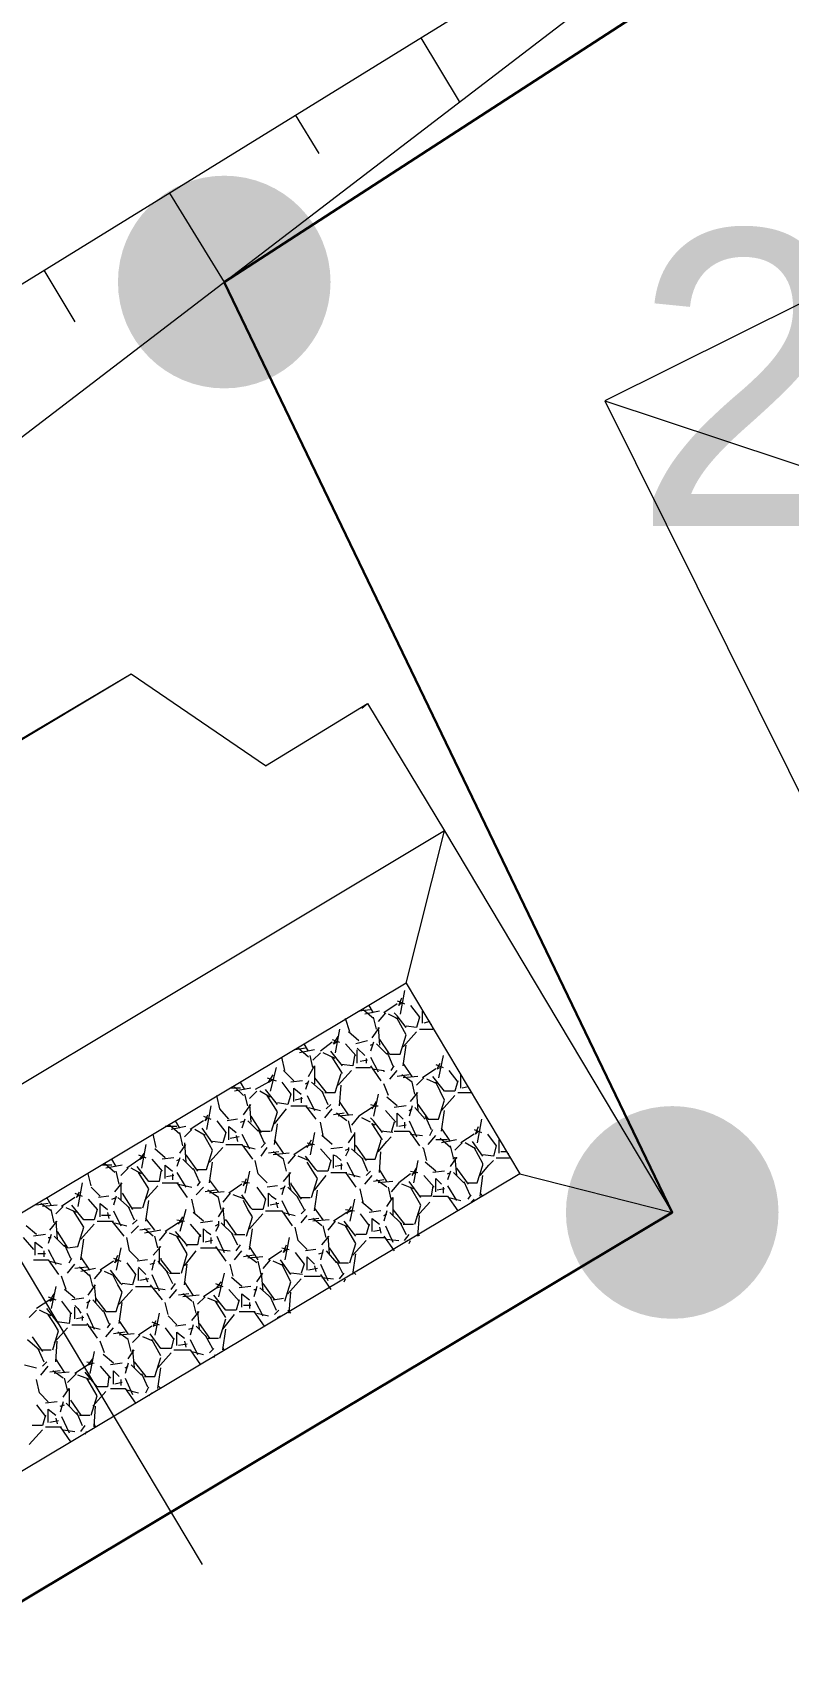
# Model space of a CAD drawing. Header units: metres. Extents: x 536111 to 536507, y 1836388 to 1836665.
# Drawn here: x 536439.04 to 536444.14, y 1836579.59 to 1836590.69 of the extents above; entities that cross this region are included whole.
import ezdxf
from ezdxf.enums import TextEntityAlignment as Align

# ---------------------------------------------------------------- set-up
doc = ezdxf.new("R2010")
doc.units = ezdxf.units.M
doc.header["$MEASUREMENT"] = 0
for name, color, linetype, lineweight in [('Level 2', 1, 'Continuous', 0), ('Level 38', 1, 'Continuous', 0), ('Level 4', 1, 'Continuous', 0), ('Level 42', 1, 'Continuous', 0), ('Level 44', 1, 'Continuous', 0), ('Level 5', 1, 'Continuous', 0), ('Level 9', 1, 'Continuous', 0)]:
    doc.layers.add(name, color=color, linetype=linetype, lineweight=lineweight)
doc.styles.add('Style-CHAR_FAST_FONT', font='CHAR_FAST_FONT.shx')

# ---------------------------------------------------------------- blocks, each defined once
blk = doc.blocks.new('*U44')
at = {"layer": 'Level 44', "color": 7, "linetype": 'Continuous', "lineweight": 0, "flags": 128}
blk.add_lwpolyline([(-6.23, 8.57), (-2.08, 6.36), (0.48, 10.59)], dxfattribs=at)
blk.add_lwpolyline([(-6.23, 8.57), (-0.47, -10.58), (6.24, -8.56), (0.48, 10.59)], close=True, dxfattribs=at)

msp = doc.modelspace()

# ---------------------------------------------------------------- hatches: boundary and pattern name
at = {"layer": 'Level 4', "linetype": 'Continuous', "lineweight": 0}
h = msp.add_hatch(color=7, dxfattribs=at)
edge = h.paths.add_edge_path()
edge.add_arc((536440.33, 1836589), 0.719, 270, 630)
h = msp.add_hatch(color=7, dxfattribs=at)
edge = h.paths.add_edge_path()
edge.add_arc((536443.36, 1836582.71), 0.719, 270, 630)

# ---------------------------------------------------------------- linework, layer by layer
at = {"layer": 'Level 2', "color": 7, "linetype": 'Continuous', "lineweight": 0}
for p, q in [((536441.66, 1836590.65), (536441.92, 1836590.22)), ((536440.81, 1836590.13), (536440.97, 1836589.87)), ((536439.96, 1836589.6), (536440.33, 1836589)), ((536439.11, 1836589.08), (536439.32, 1836588.73))]:
    msp.add_line(p, q, dxfattribs=at)
at = {"layer": 'Level 2', "color": 7, "linetype": 'Continuous', "lineweight": 0, "flags": 128}
for points in [[(536432.16, 1836584.94), (536436.03, 1836587.18), (536445.45, 1836592.99), (536456.47, 1836600.36), (536470.46, 1836610.34), (536477.93, 1836615.8), (536489.04, 1836623.95), (536497.49, 1836630.15)], [(536432.77, 1836583.86), (536436.63, 1836586.17), (536445.48, 1836592.94), (536456.75, 1836599.96), (536471.36, 1836609.11), (536478.9, 1836614.49), (536489.45, 1836623.38), (536497.49, 1836629.38)]]:
    msp.add_lwpolyline(points, dxfattribs=at)
at = {"layer": 'Level 38', "color": 7, "linetype": 'Continuous', "lineweight": 0}
msp.add_line((536428.71, 1836599.51), (536440.18, 1836580.33), dxfattribs=at)
at = {"layer": 'Level 42', "color": 7, "linetype": 'Continuous', "lineweight": 0}
for p, q in [((536439.7, 1836586.35), (536438.8, 1836585.81)), ((536439.7, 1836586.35), (536438.84, 1836585.84)), ((536440.61, 1836585.73), (536439.7, 1836586.35)), ((536440.61, 1836585.73), (536441.3, 1836586.15)), ((536441.26, 1836586.12), (536441.3, 1836586.15)), ((536441.3, 1836586.15), (536441.82, 1836585.29)), ((536441.82, 1836585.29), (536435.04, 1836581.23)), ((536441.56, 1836584.26), (536441.82, 1836585.29)), ((536441.82, 1836585.29), (536443.36, 1836582.71)), ((536441.56, 1836584.26), (536436.07, 1836580.98)), ((536441.55, 1836584.21), (536441.52, 1836584.05)), ((536441.56, 1836584.26), (536442.33, 1836582.97)), ((536441.32, 1836584.08), (536441.24, 1836584.07)), ((536441.34, 1836584.02), (536441.27, 1836584.08)), ((536441.38, 1836584.07), (536441.28, 1836584.05)), ((536441.34, 1836584.06), (536441.31, 1836584.11)), ((536441.5, 1836584.12), (536441.41, 1836584.06)), ((536441.5, 1836584.14), (536441.53, 1836584.13)), ((536441.51, 1836584.11), (536441.53, 1836584.16)), ((536441.51, 1836584.11), (536441.52, 1836584.12)), ((536441.52, 1836584.12), (536441.53, 1836584.13)), ((536441.53, 1836584.13), (536441.55, 1836584.12)), ((536441.59, 1836584.11), (536441.65, 1836584.03)), ((536441.67, 1836583.99), (536441.67, 1836584.07)), ((536441.18, 1836583.93), (536441.15, 1836584.02)), ((536441.33, 1836583.89), (536441.38, 1836583.96)), ((536441.36, 1836583.95), (536441.34, 1836584.03)), ((536441.42, 1836584.06), (536441.37, 1836584)), ((536441.37, 1836583.96), (536441.38, 1836583.84)), ((536441.5, 1836584.02), (536441.44, 1836584.05)), ((536441.5, 1836584.04), (536441.48, 1836584.06)), ((536441.5, 1836584.02), (536441.49, 1836584.02)), ((536441.56, 1836583.96), (536441.5, 1836584.04)), ((536441.56, 1836583.91), (536441.5, 1836584.02)), ((536441.51, 1836584.02), (536441.5, 1836584.02)), ((536441.63, 1836583.96), (536441.56, 1836583.97)), ((536441.65, 1836584.03), (536441.63, 1836583.96)), ((536441.72, 1836584), (536441.68, 1836583.99)), ((536440.9, 1836583.8), (536440.87, 1836583.85)), ((536441.06, 1836583.86), (536440.98, 1836583.8)), ((536441.06, 1836583.88), (536441.11, 1836583.86)), ((536441.07, 1836583.85), (536441.1, 1836583.9)), ((536441.07, 1836583.85), (536441.1, 1836583.87)), ((536441.11, 1836583.95), (536441.08, 1836583.79)), ((536441.15, 1836583.85), (536441.22, 1836583.77)), ((536441.24, 1836583.87), (536441.17, 1836583.93)), ((536441.3, 1836583.87), (536441.22, 1836583.85)), ((536441.34, 1836583.86), (536441.32, 1836583.8)), ((536441.32, 1836583.84), (536441.34, 1836583.85)), ((536441.36, 1836583.85), (536441.43, 1836583.78)), ((536441.38, 1836583.88), (536441.44, 1836583.79)), ((536441.38, 1836583.88), (536441.44, 1836583.79)), ((536441.52, 1836583.78), (536441.56, 1836583.91)), ((536441.54, 1836583.83), (536441.63, 1836583.93)), ((536441.65, 1836583.95), (536441.74, 1836583.95)), ((536440.74, 1836583.67), (536440.72, 1836583.76)), ((536440.88, 1836583.82), (536440.81, 1836583.81)), ((536440.9, 1836583.76), (536440.83, 1836583.82)), ((536440.94, 1836583.81), (536440.84, 1836583.79)), ((536440.93, 1836583.69), (536440.91, 1836583.77)), ((536440.98, 1836583.79), (536440.93, 1836583.74)), ((536441.08, 1836583.75), (536441, 1836583.79)), ((536441.13, 1836583.7), (536441.05, 1836583.8)), ((536441.13, 1836583.65), (536441.06, 1836583.76)), ((536441.21, 1836583.77), (536441.2, 1836583.7)), ((536441.23, 1836583.82), (536441.28, 1836583.77)), ((536441.23, 1836583.72), (536441.23, 1836583.81)), ((536441.3, 1836583.74), (536441.25, 1836583.73)), ((536441.29, 1836583.75), (536441.29, 1836583.72)), ((536441.32, 1836583.76), (536441.37, 1836583.66)), ((536441.43, 1836583.79), (536441.44, 1836583.77)), ((536441.44, 1836583.79), (536441.45, 1836583.78)), ((536441.44, 1836583.79), (536441.45, 1836583.78)), ((536441.44, 1836583.77), (536441.47, 1836583.7)), ((536441.45, 1836583.78), (536441.52, 1836583.78)), ((536441.54, 1836583.7), (536441.56, 1836583.84)), ((536441.81, 1836583.77), (536441.78, 1836583.62)), ((536440.63, 1836583.59), (536440.66, 1836583.64)), ((536440.68, 1836583.69), (536440.64, 1836583.53)), ((536440.8, 1836583.6), (536440.73, 1836583.67)), ((536440.9, 1836583.63), (536440.94, 1836583.7)), ((536440.94, 1836583.7), (536440.94, 1836583.58)), ((536441.08, 1836583.52), (536441.12, 1836583.65)), ((536441.1, 1836583.57), (536441.19, 1836583.67)), ((536441.2, 1836583.7), (536441.12, 1836583.71)), ((536441.22, 1836583.69), (536441.32, 1836583.69)), ((536441.32, 1836583.7), (536441.39, 1836583.6)), ((536441.33, 1836583.68), (536441.41, 1836583.67)), ((536441.41, 1836583.67), (536441.41, 1836583.66)), ((536441.45, 1836583.61), (536441.5, 1836583.67)), ((536441.46, 1836583.67), (536441.48, 1836583.7)), ((536441.58, 1836583.64), (536441.5, 1836583.63)), ((536441.6, 1836583.59), (536441.53, 1836583.64)), ((536441.6, 1836583.63), (536441.54, 1836583.72)), ((536441.64, 1836583.63), (536441.54, 1836583.62)), ((536441.76, 1836583.68), (536441.67, 1836583.62)), ((536441.82, 1836583.53), (536441.74, 1836583.63)), ((536441.76, 1836583.71), (536441.81, 1836583.69)), ((536441.77, 1836583.68), (536441.79, 1836583.72)), ((536441.77, 1836583.68), (536441.79, 1836583.69)), ((536441.85, 1836583.67), (536441.91, 1836583.59)), ((536441.93, 1836583.55), (536441.93, 1836583.64)), ((536440.44, 1836583.55), (536440.37, 1836583.55)), ((536440.46, 1836583.5), (536440.4, 1836583.56)), ((536440.51, 1836583.55), (536440.4, 1836583.53)), ((536440.47, 1836583.54), (536440.44, 1836583.59)), ((536440.55, 1836583.53), (536440.5, 1836583.48)), ((536440.63, 1836583.59), (536440.54, 1836583.54)), ((536440.64, 1836583.49), (536440.57, 1836583.53)), ((536440.69, 1836583.44), (536440.61, 1836583.54)), ((536440.62, 1836583.62), (536440.68, 1836583.6)), ((536440.63, 1836583.59), (536440.66, 1836583.61)), ((536440.72, 1836583.59), (536440.78, 1836583.51)), ((536440.86, 1836583.6), (536440.78, 1836583.59)), ((536440.8, 1836583.46), (536440.8, 1836583.55)), ((536440.8, 1836583.55), (536440.85, 1836583.51)), ((536440.9, 1836583.6), (536440.88, 1836583.54)), ((536440.88, 1836583.58), (536440.9, 1836583.59)), ((536440.92, 1836583.59), (536441, 1836583.52)), ((536440.94, 1836583.62), (536441.02, 1836583.52)), ((536440.94, 1836583.62), (536441.02, 1836583.52)), ((536440.99, 1836583.53), (536441.03, 1836583.44)), ((536441.01, 1836583.52), (536441.08, 1836583.52)), ((536441.11, 1836583.43), (536441.12, 1836583.57)), ((536441.44, 1836583.5), (536441.41, 1836583.58)), ((536441.59, 1836583.46), (536441.64, 1836583.52)), ((536441.62, 1836583.51), (536441.6, 1836583.59)), ((536441.68, 1836583.62), (536441.63, 1836583.57)), ((536441.63, 1836583.52), (536441.64, 1836583.4)), ((536441.77, 1836583.58), (536441.7, 1836583.61)), ((536441.82, 1836583.47), (536441.76, 1836583.59)), ((536441.89, 1836583.53), (536441.82, 1836583.53)), ((536441.91, 1836583.6), (536441.89, 1836583.53)), ((536441.91, 1836583.52), (536442, 1836583.52)), ((536441.98, 1836583.56), (536441.94, 1836583.55)), ((536440.24, 1836583.43), (536440.21, 1836583.27)), ((536440.3, 1836583.41), (536440.28, 1836583.5)), ((536440.36, 1836583.34), (536440.3, 1836583.41)), ((536440.46, 1836583.37), (536440.51, 1836583.44)), ((536440.49, 1836583.43), (536440.47, 1836583.51)), ((536440.5, 1836583.44), (536440.51, 1836583.32)), ((536440.69, 1836583.39), (536440.62, 1836583.5)), ((536440.67, 1836583.31), (536440.75, 1836583.41)), ((536440.76, 1836583.44), (536440.69, 1836583.45)), ((536440.78, 1836583.51), (536440.76, 1836583.44)), ((536440.78, 1836583.43), (536440.89, 1836583.43)), ((536440.86, 1836583.48), (536440.81, 1836583.47)), ((536440.85, 1836583.49), (536440.85, 1836583.45)), ((536440.88, 1836583.43), (536440.95, 1836583.34)), ((536440.89, 1836583.5), (536440.94, 1836583.4)), ((536440.9, 1836583.42), (536440.98, 1836583.4)), ((536441.01, 1836583.35), (536441.06, 1836583.41)), ((536441.02, 1836583.41), (536441.05, 1836583.44)), ((536441.17, 1836583.37), (536441.11, 1836583.46)), ((536441.33, 1836583.42), (536441.24, 1836583.36)), ((536441.32, 1836583.44), (536441.35, 1836583.43)), ((536441.33, 1836583.41), (536441.36, 1836583.46)), ((536441.33, 1836583.42), (536441.35, 1836583.43)), ((536441.37, 1836583.51), (536441.34, 1836583.36)), ((536441.35, 1836583.43), (536441.37, 1836583.43)), ((536441.35, 1836583.43), (536441.36, 1836583.43)), ((536441.5, 1836583.43), (536441.43, 1836583.49)), ((536441.56, 1836583.43), (536441.48, 1836583.42)), ((536441.6, 1836583.43), (536441.58, 1836583.36)), ((536441.58, 1836583.4), (536441.6, 1836583.41)), ((536441.62, 1836583.42), (536441.69, 1836583.34)), ((536441.64, 1836583.44), (536441.71, 1836583.34)), ((536441.64, 1836583.44), (536441.71, 1836583.34)), ((536441.78, 1836583.34), (536441.82, 1836583.47)), ((536441.8, 1836583.4), (536441.89, 1836583.5)), ((536440.03, 1836583.24), (536439.96, 1836583.3)), ((536440.03, 1836583.28), (536440, 1836583.33)), ((536440.19, 1836583.33), (536440.1, 1836583.27)), ((536440.19, 1836583.36), (536440.24, 1836583.34)), ((536440.2, 1836583.33), (536440.22, 1836583.37)), ((536440.2, 1836583.33), (536440.22, 1836583.35)), ((536440.28, 1836583.33), (536440.34, 1836583.25)), ((536440.42, 1836583.34), (536440.35, 1836583.33)), ((536440.44, 1836583.32), (536440.47, 1836583.33)), ((536440.47, 1836583.34), (536440.45, 1836583.28)), ((536440.49, 1836583.33), (536440.56, 1836583.26)), ((536440.51, 1836583.36), (536440.58, 1836583.25)), ((536440.51, 1836583.36), (536440.58, 1836583.25)), ((536440.65, 1836583.26), (536440.69, 1836583.39)), ((536440.67, 1836583.17), (536440.69, 1836583.31)), ((536441, 1836583.23), (536440.98, 1836583.32)), ((536441.14, 1836583.38), (536441.07, 1836583.37)), ((536441.16, 1836583.33), (536441.09, 1836583.38)), ((536441.2, 1836583.37), (536441.1, 1836583.36)), ((536441.19, 1836583.25), (536441.17, 1836583.33)), ((536441.24, 1836583.36), (536441.19, 1836583.3)), ((536441.32, 1836583.32), (536441.26, 1836583.35)), ((536441.34, 1836583.33), (536441.32, 1836583.35)), ((536441.4, 1836583.2), (536441.33, 1836583.31)), ((536441.35, 1836583.3), (536441.33, 1836583.31)), ((536441.4, 1836583.25), (536441.34, 1836583.33)), ((536441.42, 1836583.4), (536441.49, 1836583.32)), ((536441.48, 1836583.32), (536441.46, 1836583.25)), ((536441.5, 1836583.29), (536441.5, 1836583.38)), ((536441.5, 1836583.38), (536441.54, 1836583.34)), ((536441.56, 1836583.3), (536441.51, 1836583.29)), ((536441.55, 1836583.32), (536441.55, 1836583.28)), ((536441.58, 1836583.33), (536441.63, 1836583.22)), ((536441.69, 1836583.36), (536441.73, 1836583.27)), ((536441.71, 1836583.34), (536441.78, 1836583.34)), ((536441.8, 1836583.26), (536441.82, 1836583.4)), ((536442.07, 1836583.34), (536442.04, 1836583.18)), ((536439.87, 1836583.15), (536439.85, 1836583.24)), ((536440.01, 1836583.29), (536439.93, 1836583.29)), ((536440.07, 1836583.29), (536439.97, 1836583.27)), ((536440.05, 1836583.16), (536440.03, 1836583.25)), ((536440.11, 1836583.27), (536440.06, 1836583.22)), ((536440.2, 1836583.23), (536440.13, 1836583.27)), ((536440.25, 1836583.18), (536440.18, 1836583.28)), ((536440.25, 1836583.13), (536440.19, 1836583.24)), ((536440.32, 1836583.18), (536440.25, 1836583.19)), ((536440.34, 1836583.25), (536440.32, 1836583.18)), ((536440.36, 1836583.2), (536440.36, 1836583.29)), ((536440.36, 1836583.29), (536440.41, 1836583.25)), ((536440.43, 1836583.22), (536440.37, 1836583.21)), ((536440.41, 1836583.23), (536440.42, 1836583.19)), ((536440.45, 1836583.24), (536440.5, 1836583.14)), ((536440.56, 1836583.27), (536440.6, 1836583.18)), ((536440.57, 1836583.26), (536440.64, 1836583.26)), ((536440.73, 1836583.11), (536440.67, 1836583.2)), ((536440.89, 1836583.15), (536440.92, 1836583.2)), ((536440.94, 1836583.25), (536440.91, 1836583.1)), ((536441.06, 1836583.17), (536440.99, 1836583.23)), ((536441.17, 1836583.18), (536441.21, 1836583.24)), ((536441.21, 1836583.25), (536441.21, 1836583.16)), ((536441.35, 1836583.07), (536441.39, 1836583.19)), ((536441.37, 1836583.12), (536441.43, 1836583.19)), ((536441.47, 1836583.25), (536441.39, 1836583.26)), ((536441.39, 1836583.19), (536441.39, 1836583.2)), ((536441.43, 1836583.19), (536441.46, 1836583.22)), ((536441.48, 1836583.26), (536441.58, 1836583.26)), ((536441.58, 1836583.26), (536441.65, 1836583.16)), ((536441.59, 1836583.24), (536441.67, 1836583.23)), ((536441.71, 1836583.17), (536441.76, 1836583.23)), ((536441.72, 1836583.23), (536441.74, 1836583.27)), ((536441.84, 1836583.2), (536441.76, 1836583.2)), ((536441.86, 1836583.15), (536441.79, 1836583.21)), ((536441.86, 1836583.19), (536441.8, 1836583.28)), ((536441.9, 1836583.2), (536441.8, 1836583.18)), ((536442.02, 1836583.24), (536441.93, 1836583.18)), ((536442.08, 1836583.09), (536442.01, 1836583.19)), ((536442.02, 1836583.27), (536442.07, 1836583.25)), ((536442.03, 1836583.24), (536442.05, 1836583.29)), ((536442.03, 1836583.24), (536442.05, 1836583.26)), ((536442.11, 1836583.24), (536442.17, 1836583.16)), ((536442.19, 1836583.11), (536442.19, 1836583.2)), ((536439.75, 1836583.1), (536439.8, 1836583.08)), ((536439.76, 1836583.07), (536439.79, 1836583.11)), ((536439.76, 1836583.07), (536439.79, 1836583.09)), ((536439.8, 1836583.17), (536439.77, 1836583.01)), ((536439.93, 1836583.08), (536439.86, 1836583.14)), ((536439.99, 1836583.08), (536439.91, 1836583.07)), ((536440.03, 1836583.08), (536440.01, 1836583.02)), ((536440.03, 1836583.11), (536440.07, 1836583.17)), ((536440.06, 1836583.18), (536440.07, 1836583.05)), ((536440.07, 1836583.1), (536440.15, 1836582.99)), ((536440.07, 1836583.1), (536440.15, 1836582.99)), ((536440.21, 1836583), (536440.25, 1836583.13)), ((536440.23, 1836583.05), (536440.32, 1836583.15)), ((536440.34, 1836583.17), (536440.45, 1836583.17)), ((536440.45, 1836583.17), (536440.52, 1836583.07)), ((536440.46, 1836583.16), (536440.54, 1836583.14)), ((536440.58, 1836583.15), (536440.61, 1836583.18)), ((536440.58, 1836583.09), (536440.62, 1836583.15)), ((536440.7, 1836583.12), (536440.63, 1836583.11)), ((536440.73, 1836583.07), (536440.66, 1836583.12)), ((536440.77, 1836583.11), (536440.66, 1836583.1)), ((536440.81, 1836583.1), (536440.76, 1836583.04)), ((536440.89, 1836583.16), (536440.8, 1836583.1)), ((536440.9, 1836583.06), (536440.83, 1836583.09)), ((536440.95, 1836583), (536440.88, 1836583.09)), ((536440.89, 1836583.18), (536440.94, 1836583.17)), ((536440.89, 1836583.16), (536440.92, 1836583.17)), ((536440.98, 1836583.14), (536441.05, 1836583.06)), ((536441.13, 1836583.15), (536441.05, 1836583.14)), ((536441.07, 1836583.07), (536441.07, 1836583.1)), ((536441.07, 1836583.1), (536441.09, 1836583.09)), ((536441.09, 1836583.09), (536441.12, 1836583.06)), ((536441.15, 1836583.13), (536441.17, 1836583.14)), ((536441.17, 1836583.13), (536441.15, 1836583.09)), ((536441.17, 1836583.15), (536441.17, 1836583.13)), ((536441.19, 1836583.14), (536441.27, 1836583.07)), ((536441.21, 1836583.17), (536441.22, 1836583.16)), ((536441.21, 1836583.17), (536441.22, 1836583.16)), ((536441.21, 1836583.16), (536441.21, 1836583.12)), ((536441.22, 1836583.16), (536441.29, 1836583.06)), ((536441.22, 1836583.16), (536441.29, 1836583.06)), ((536441.26, 1836583.08), (536441.3, 1836582.99)), ((536441.38, 1836582.98), (536441.39, 1836583.12)), ((536441.68, 1836583.14), (536441.67, 1836583.15)), ((536441.7, 1836583.06), (536441.68, 1836583.14)), ((536441.88, 1836583.08), (536441.86, 1836583.16)), ((536441.86, 1836583.02), (536441.9, 1836583.08)), ((536441.88, 1836583.07), (536441.88, 1836583.08)), ((536441.94, 1836583.18), (536441.89, 1836583.13)), ((536441.89, 1836583.08), (536441.9, 1836582.96)), ((536442.03, 1836583.14), (536441.96, 1836583.18)), ((536442.08, 1836583.04), (536442.02, 1836583.15)), ((536442.15, 1836583.09), (536442.08, 1836583.1)), ((536442.17, 1836583.16), (536442.15, 1836583.09)), ((536442.17, 1836583.08), (536442.26, 1836583.08)), ((536442.24, 1836583.12), (536442.2, 1836583.12)), ((536442.25, 1836583.11), (536442.25, 1836583.1)), ((536442.33, 1836582.97), (536436.83, 1836579.69)), ((536439.43, 1836582.89), (536439.41, 1836582.97)), ((536439.57, 1836583.03), (536439.5, 1836583.03)), ((536439.59, 1836582.98), (536439.52, 1836583.04)), ((536439.64, 1836583.03), (536439.53, 1836583.01)), ((536439.6, 1836583.02), (536439.57, 1836583.07)), ((536439.62, 1836582.9), (536439.6, 1836582.99)), ((536439.68, 1836583.01), (536439.63, 1836582.96)), ((536439.76, 1836583.07), (536439.67, 1836583.01)), ((536439.77, 1836582.97), (536439.7, 1836583.01)), ((536439.82, 1836582.92), (536439.74, 1836583.02)), ((536439.82, 1836582.87), (536439.75, 1836582.98)), ((536439.84, 1836583.07), (536439.91, 1836582.99)), ((536439.9, 1836582.99), (536439.89, 1836582.92)), ((536439.93, 1836582.94), (536439.93, 1836583.03)), ((536439.93, 1836583.03), (536439.98, 1836582.99)), ((536439.98, 1836582.97), (536439.98, 1836582.93)), ((536440.01, 1836583.06), (536440.03, 1836583.07)), ((536440.01, 1836582.98), (536440.07, 1836582.88)), ((536440.05, 1836583.07), (536440.12, 1836583)), ((536440.12, 1836583.01), (536440.16, 1836582.92)), ((536440.14, 1836583), (536440.21, 1836583)), ((536440.23, 1836582.91), (536440.25, 1836583.05)), ((536440.5, 1836582.99), (536440.47, 1836582.84)), ((536440.56, 1836582.97), (536440.54, 1836583.06)), ((536440.62, 1836582.91), (536440.56, 1836582.97)), ((536440.75, 1836582.99), (536440.73, 1836583.07)), ((536440.73, 1836582.92), (536440.78, 1836582.98)), ((536440.77, 1836582.98), (536440.77, 1836582.9)), ((536440.93, 1836582.99), (536440.89, 1836583.05)), ((536440.96, 1836582.94), (536440.93, 1836582.99)), ((536440.96, 1836582.99), (536440.95, 1836583)), ((536441.03, 1836582.99), (536440.96, 1836582.99)), ((536441.05, 1836583.06), (536441.03, 1836582.99)), ((536441.05, 1836582.98), (536441.16, 1836582.98)), ((536441.07, 1836583.01), (536441.07, 1836583.07)), ((536441.13, 1836583.03), (536441.08, 1836583.02)), ((536441.12, 1836583.04), (536441.12, 1836583)), ((536441.15, 1836582.98), (536441.22, 1836582.88)), ((536441.16, 1836583.05), (536441.21, 1836582.95)), ((536441.17, 1836582.97), (536441.25, 1836582.95)), ((536441.28, 1836583.07), (536441.35, 1836583.07)), ((536441.29, 1836582.96), (536441.32, 1836582.99)), ((536441.43, 1836582.92), (536441.38, 1836583)), ((536441.59, 1836582.97), (536441.51, 1836582.91)), ((536441.59, 1836582.99), (536441.64, 1836582.98)), ((536441.6, 1836582.96), (536441.63, 1836583.01)), ((536441.6, 1836582.97), (536441.63, 1836582.98)), ((536441.64, 1836583.06), (536441.61, 1836582.91)), ((536441.76, 1836582.99), (536441.69, 1836583.05)), ((536441.82, 1836582.99), (536441.74, 1836582.98)), ((536441.86, 1836582.99), (536441.84, 1836582.93)), ((536441.84, 1836582.97), (536441.86, 1836582.98)), ((536441.88, 1836582.98), (536441.95, 1836582.91)), ((536441.9, 1836583.01), (536441.98, 1836582.9)), ((536441.9, 1836583.01), (536441.98, 1836582.9)), ((536442.04, 1836582.91), (536442.08, 1836583.03)), ((536442.06, 1836582.96), (536442.12, 1836583.03)), ((536442.08, 1836583.03), (536442.08, 1836583.04)), ((536442.12, 1836583.03), (536442.15, 1836583.06)), ((536442.33, 1836582.97), (536443.36, 1836582.71)), ((536439.33, 1836582.81), (536439.35, 1836582.85)), ((536439.37, 1836582.91), (536439.34, 1836582.75)), ((536439.49, 1836582.82), (536439.43, 1836582.88)), ((536439.59, 1836582.85), (536439.64, 1836582.91)), ((536439.63, 1836582.91), (536439.63, 1836582.79)), ((536439.78, 1836582.74), (536439.82, 1836582.87)), ((536439.79, 1836582.79), (536439.88, 1836582.89)), ((536439.89, 1836582.92), (536439.82, 1836582.92)), ((536439.91, 1836582.91), (536440.02, 1836582.91)), ((536439.99, 1836582.96), (536439.94, 1836582.95)), ((536440.01, 1836582.91), (536440.08, 1836582.81)), ((536440.02, 1836582.9), (536440.11, 1836582.88)), ((536440.14, 1836582.83), (536440.19, 1836582.88)), ((536440.15, 1836582.89), (536440.17, 1836582.92)), ((536440.27, 1836582.86), (536440.2, 1836582.85)), ((536440.29, 1836582.81), (536440.22, 1836582.86)), ((536440.29, 1836582.85), (536440.23, 1836582.93)), ((536440.33, 1836582.85), (536440.23, 1836582.84)), ((536440.45, 1836582.9), (536440.36, 1836582.84)), ((536440.45, 1836582.92), (536440.5, 1836582.91)), ((536440.46, 1836582.89), (536440.48, 1836582.94)), ((536440.46, 1836582.9), (536440.48, 1836582.91)), ((536440.55, 1836582.88), (536440.61, 1836582.8)), ((536440.69, 1836582.89), (536440.62, 1836582.88)), ((536440.71, 1836582.87), (536440.74, 1836582.88)), ((536440.73, 1836582.87), (536440.72, 1836582.83)), ((536440.74, 1836582.89), (536440.73, 1836582.87)), ((536440.76, 1836582.88), (536440.83, 1836582.81)), ((536440.77, 1836582.9), (536440.78, 1836582.86)), ((536440.78, 1836582.91), (536440.78, 1836582.9)), ((536440.78, 1836582.91), (536440.78, 1836582.9)), ((536440.78, 1836582.9), (536440.85, 1836582.8)), ((536440.78, 1836582.9), (536440.85, 1836582.8)), ((536440.92, 1836582.81), (536440.96, 1836582.94)), ((536440.94, 1836582.86), (536441.02, 1836582.96)), ((536440.94, 1836582.72), (536440.96, 1836582.86)), ((536441.27, 1836582.78), (536441.25, 1836582.87)), ((536441.28, 1836582.9), (536441.33, 1836582.96)), ((536441.41, 1836582.93), (536441.34, 1836582.92)), ((536441.43, 1836582.88), (536441.36, 1836582.93)), ((536441.47, 1836582.92), (536441.37, 1836582.91)), ((536441.46, 1836582.8), (536441.44, 1836582.88)), ((536441.51, 1836582.91), (536441.46, 1836582.85)), ((536441.61, 1836582.87), (536441.53, 1836582.9)), ((536441.66, 1836582.81), (536441.58, 1836582.92)), ((536441.66, 1836582.76), (536441.59, 1836582.88)), ((536441.68, 1836582.96), (536441.75, 1836582.88)), ((536441.74, 1836582.89), (536441.73, 1836582.82)), ((536441.76, 1836582.85), (536441.76, 1836582.94)), ((536441.76, 1836582.94), (536441.8, 1836582.9)), ((536441.82, 1836582.87), (536441.77, 1836582.86)), ((536441.81, 1836582.88), (536441.81, 1836582.84)), ((536441.84, 1836582.89), (536441.9, 1836582.79)), ((536441.95, 1836582.92), (536441.99, 1836582.83)), ((536441.97, 1836582.91), (536442.04, 1836582.91)), ((536442.06, 1836582.82), (536442.08, 1836582.96)), ((536439.14, 1836582.77), (536439.06, 1836582.76)), ((536439.16, 1836582.72), (536439.09, 1836582.77)), ((536439.2, 1836582.76), (536439.1, 1836582.75)), ((536439.16, 1836582.76), (536439.13, 1836582.81)), ((536439.24, 1836582.75), (536439.19, 1836582.7)), ((536439.32, 1836582.81), (536439.23, 1836582.75)), ((536439.33, 1836582.71), (536439.26, 1836582.74)), ((536439.38, 1836582.66), (536439.3, 1836582.76)), ((536439.32, 1836582.84), (536439.37, 1836582.82)), ((536439.33, 1836582.81), (536439.35, 1836582.83)), ((536439.41, 1836582.8), (536439.47, 1836582.73)), ((536439.55, 1836582.82), (536439.48, 1836582.81)), ((536439.49, 1836582.68), (536439.49, 1836582.77)), ((536439.49, 1836582.77), (536439.54, 1836582.73)), ((536439.57, 1836582.8), (536439.6, 1836582.81)), ((536439.6, 1836582.82), (536439.58, 1836582.76)), ((536439.61, 1836582.81), (536439.69, 1836582.74)), ((536439.64, 1836582.84), (536439.71, 1836582.73)), ((536439.64, 1836582.84), (536439.71, 1836582.73)), ((536439.68, 1836582.75), (536439.72, 1836582.66)), ((536439.7, 1836582.74), (536439.77, 1836582.74)), ((536439.8, 1836582.65), (536439.82, 1836582.79)), ((536440.13, 1836582.71), (536440.11, 1836582.8)), ((536440.31, 1836582.73), (536440.29, 1836582.81)), ((536440.29, 1836582.68), (536440.33, 1836582.74)), ((536440.37, 1836582.84), (536440.32, 1836582.78)), ((536440.32, 1836582.74), (536440.33, 1836582.65)), ((536440.47, 1836582.8), (536440.39, 1836582.83)), ((536440.51, 1836582.74), (536440.45, 1836582.83)), ((536440.49, 1836582.73), (536440.46, 1836582.79)), ((536440.52, 1836582.73), (536440.51, 1836582.74)), ((536440.61, 1836582.8), (536440.59, 1836582.73)), ((536440.63, 1836582.81), (536440.63, 1836582.84)), ((536440.63, 1836582.84), (536440.65, 1836582.82)), ((536440.63, 1836582.75), (536440.63, 1836582.81)), ((536440.7, 1836582.77), (536440.64, 1836582.76)), ((536440.65, 1836582.82), (536440.68, 1836582.8)), ((536440.68, 1836582.78), (536440.69, 1836582.74)), ((536440.72, 1836582.79), (536440.77, 1836582.69)), ((536440.82, 1836582.82), (536440.87, 1836582.73)), ((536440.84, 1836582.81), (536440.91, 1836582.81)), ((536441, 1836582.66), (536440.94, 1836582.74)), ((536441.16, 1836582.7), (536441.19, 1836582.75)), ((536441.21, 1836582.8), (536441.18, 1836582.65)), ((536441.33, 1836582.72), (536441.26, 1836582.78)), ((536441.43, 1836582.75), (536441.47, 1836582.81)), ((536441.47, 1836582.81), (536441.47, 1836582.69)), ((536441.62, 1836582.63), (536441.66, 1836582.76)), ((536441.63, 1836582.68), (536441.72, 1836582.78)), ((536441.73, 1836582.82), (536441.65, 1836582.82)), ((536441.74, 1836582.82), (536441.84, 1836582.82)), ((536441.84, 1836582.82), (536441.91, 1836582.72)), ((536441.85, 1836582.81), (536441.93, 1836582.79)), ((536441.98, 1836582.8), (536442, 1836582.83)), ((536442, 1836582.78), (536442.02, 1836582.8)), ((536442.08, 1836582.82), (536442.06, 1836582.84)), ((536443.36, 1836582.71), (536436.58, 1836578.66)), ((536439.15, 1836582.59), (536439.2, 1836582.65)), ((536439.18, 1836582.64), (536439.16, 1836582.73)), ((536439.19, 1836582.65), (536439.2, 1836582.53)), ((536439.38, 1836582.61), (536439.31, 1836582.72)), ((536439.36, 1836582.53), (536439.45, 1836582.63)), ((536439.45, 1836582.66), (536439.38, 1836582.66)), ((536439.47, 1836582.73), (536439.45, 1836582.66)), ((536439.47, 1836582.65), (536439.58, 1836582.65)), ((536439.56, 1836582.69), (536439.5, 1836582.69)), ((536439.54, 1836582.71), (536439.55, 1836582.67)), ((536439.57, 1836582.65), (536439.65, 1836582.55)), ((536439.58, 1836582.72), (536439.63, 1836582.62)), ((536439.59, 1836582.64), (536439.67, 1836582.62)), ((536439.71, 1836582.63), (536439.74, 1836582.66)), ((536439.86, 1836582.59), (536439.8, 1836582.67)), ((536440.02, 1836582.64), (536439.93, 1836582.58)), ((536440.01, 1836582.66), (536440.06, 1836582.65)), ((536440.02, 1836582.63), (536440.05, 1836582.68)), ((536440.02, 1836582.64), (536440.05, 1836582.65)), ((536440.07, 1836582.73), (536440.03, 1836582.58)), ((536440.1, 1836582.63), (536440.17, 1836582.55)), ((536440.19, 1836582.65), (536440.12, 1836582.71)), ((536440.25, 1836582.65), (536440.17, 1836582.64)), ((536440.27, 1836582.62), (536440.29, 1836582.63)), ((536440.29, 1836582.65), (536440.29, 1836582.62)), ((536440.31, 1836582.64), (536440.39, 1836582.56)), ((536440.33, 1836582.66), (536440.34, 1836582.66)), ((536440.33, 1836582.66), (536440.34, 1836582.66)), ((536440.33, 1836582.65), (536440.33, 1836582.62)), ((536440.34, 1836582.66), (536440.41, 1836582.56)), ((536440.34, 1836582.66), (536440.41, 1836582.56)), ((536440.48, 1836582.55), (536440.52, 1836582.68)), ((536440.52, 1836582.68), (536440.49, 1836582.73)), ((536440.5, 1836582.6), (536440.59, 1836582.7)), ((536440.59, 1836582.73), (536440.52, 1836582.73)), ((536440.61, 1836582.72), (536440.72, 1836582.72)), ((536440.72, 1836582.72), (536440.79, 1836582.62)), ((536440.73, 1836582.71), (536440.81, 1836582.69)), ((536440.85, 1836582.7), (536440.88, 1836582.73)), ((536440.85, 1836582.64), (536440.89, 1836582.69)), ((536440.97, 1836582.67), (536440.9, 1836582.66)), ((536440.99, 1836582.62), (536440.93, 1836582.67)), ((536441.04, 1836582.66), (536440.93, 1836582.65)), ((536441.08, 1836582.65), (536441.03, 1836582.59)), ((536441.16, 1836582.71), (536441.07, 1836582.65)), ((536441.17, 1836582.61), (536441.1, 1836582.64)), ((536441.22, 1836582.55), (536441.14, 1836582.65)), ((536441.15, 1836582.73), (536441.21, 1836582.72)), ((536441.16, 1836582.71), (536441.19, 1836582.72)), ((536441.25, 1836582.7), (536441.31, 1836582.62)), ((536441.31, 1836582.63), (536441.29, 1836582.56)), ((536441.39, 1836582.72), (536441.31, 1836582.71)), ((536441.33, 1836582.58), (536441.33, 1836582.67)), ((536441.33, 1836582.67), (536441.38, 1836582.63)), ((536441.43, 1836582.72), (536441.41, 1836582.65)), ((536441.41, 1836582.69), (536441.43, 1836582.7)), ((536441.45, 1836582.71), (536441.53, 1836582.63)), ((536441.47, 1836582.73), (536441.55, 1836582.63)), ((536441.47, 1836582.73), (536441.55, 1836582.63)), ((536441.52, 1836582.64), (536441.56, 1836582.56)), ((536441.54, 1836582.63), (536441.61, 1836582.63)), ((536441.64, 1836582.55), (536441.65, 1836582.69)), ((536438.97, 1836582.54), (536439.04, 1836582.46)), ((536439.06, 1836582.56), (536438.99, 1836582.62)), ((536439.12, 1836582.56), (536439.04, 1836582.55)), ((536439.16, 1836582.56), (536439.14, 1836582.5)), ((536439.14, 1836582.54), (536439.16, 1836582.54)), ((536439.18, 1836582.55), (536439.25, 1836582.48)), ((536439.2, 1836582.58), (536439.27, 1836582.47)), ((536439.2, 1836582.58), (536439.27, 1836582.47)), ((536439.34, 1836582.48), (536439.38, 1836582.61)), ((536439.36, 1836582.39), (536439.38, 1836582.53)), ((536439.69, 1836582.45), (536439.67, 1836582.54)), ((536439.7, 1836582.57), (536439.75, 1836582.62)), ((536439.83, 1836582.6), (536439.76, 1836582.59)), ((536439.85, 1836582.55), (536439.79, 1836582.6)), ((536439.9, 1836582.59), (536439.79, 1836582.57)), ((536439.88, 1836582.47), (536439.86, 1836582.55)), ((536439.94, 1836582.58), (536439.89, 1836582.52)), ((536440.03, 1836582.54), (536439.96, 1836582.57)), ((536440.07, 1836582.5), (536440, 1836582.58)), ((536440.05, 1836582.48), (536440.01, 1836582.55)), ((536440.16, 1836582.55), (536440.15, 1836582.49)), ((536440.17, 1836582.56), (536440.16, 1836582.55)), ((536440.19, 1836582.57), (536440.19, 1836582.6)), ((536440.19, 1836582.6), (536440.21, 1836582.58)), ((536440.19, 1836582.51), (536440.19, 1836582.57)), ((536440.25, 1836582.52), (536440.2, 1836582.51)), ((536440.21, 1836582.58), (536440.24, 1836582.56)), ((536440.24, 1836582.54), (536440.24, 1836582.5)), ((536440.29, 1836582.62), (536440.27, 1836582.58)), ((536440.28, 1836582.55), (536440.33, 1836582.44)), ((536440.38, 1836582.57), (536440.42, 1836582.49)), ((536440.4, 1836582.56), (536440.47, 1836582.56)), ((536440.5, 1836582.46), (536440.52, 1836582.6)), ((536440.77, 1836582.54), (536440.74, 1836582.39)), ((536440.83, 1836582.52), (536440.81, 1836582.61)), ((536440.89, 1836582.46), (536440.83, 1836582.52)), ((536440.99, 1836582.49), (536441.04, 1836582.55)), ((536441.02, 1836582.54), (536441, 1836582.62)), ((536441.03, 1836582.55), (536441.04, 1836582.43)), ((536441.22, 1836582.5), (536441.15, 1836582.62)), ((536441.2, 1836582.42), (536441.29, 1836582.52)), ((536441.29, 1836582.56), (536441.22, 1836582.56)), ((536441.31, 1836582.54), (536441.42, 1836582.54)), ((536441.39, 1836582.59), (536441.34, 1836582.58)), ((536441.38, 1836582.61), (536441.39, 1836582.57)), ((536441.41, 1836582.55), (536441.48, 1836582.45)), ((536441.42, 1836582.62), (536441.47, 1836582.51)), ((536441.43, 1836582.53), (536441.51, 1836582.52)), ((536441.55, 1836582.52), (536441.58, 1836582.56)), ((536441.58, 1836582.5), (536441.59, 1836582.52)), ((536441.65, 1836582.55), (536441.64, 1836582.57)), ((536439.05, 1836582.42), (536439.05, 1836582.51)), ((536439.05, 1836582.51), (536439.1, 1836582.47)), ((536439.12, 1836582.43), (536439.07, 1836582.43)), ((536439.11, 1836582.45), (536439.11, 1836582.41)), ((536439.14, 1836582.46), (536439.19, 1836582.36)), ((536439.25, 1836582.49), (536439.29, 1836582.4)), ((536439.27, 1836582.47), (536439.34, 1836582.48)), ((536439.42, 1836582.32), (536439.36, 1836582.41)), ((536439.59, 1836582.37), (536439.61, 1836582.42)), ((536439.63, 1836582.47), (536439.6, 1836582.32)), ((536439.75, 1836582.39), (536439.69, 1836582.45)), ((536439.85, 1836582.42), (536439.9, 1836582.48)), ((536439.89, 1836582.48), (536439.89, 1836582.39)), ((536440.04, 1836582.3), (536440.08, 1836582.43)), ((536440.08, 1836582.43), (536440.05, 1836582.48)), ((536440.06, 1836582.35), (536440.14, 1836582.45)), ((536440.08, 1836582.48), (536440.07, 1836582.5)), ((536440.15, 1836582.49), (536440.08, 1836582.49)), ((536440.17, 1836582.47), (536440.28, 1836582.47)), ((536440.27, 1836582.48), (536440.34, 1836582.38)), ((536440.29, 1836582.46), (536440.37, 1836582.45)), ((536440.4, 1836582.39), (536440.45, 1836582.45)), ((536440.41, 1836582.45), (536440.44, 1836582.49)), ((536440.53, 1836582.42), (536440.46, 1836582.41)), ((536440.55, 1836582.37), (536440.48, 1836582.42)), ((536440.59, 1836582.41), (536440.49, 1836582.4)), ((536440.56, 1836582.39), (536440.5, 1836582.48)), ((536440.72, 1836582.45), (536440.63, 1836582.39)), ((536440.72, 1836582.47), (536440.77, 1836582.46)), ((536440.73, 1836582.44), (536440.75, 1836582.49)), ((536440.73, 1836582.44), (536440.75, 1836582.46)), ((536440.81, 1836582.44), (536440.87, 1836582.36)), ((536440.95, 1836582.46), (536440.88, 1836582.45)), ((536440.89, 1836582.32), (536440.89, 1836582.41)), ((536440.89, 1836582.41), (536440.94, 1836582.36)), ((536440.97, 1836582.43), (536441, 1836582.44)), ((536441, 1836582.46), (536440.98, 1836582.39)), ((536441.02, 1836582.45), (536441.09, 1836582.37)), ((536441.04, 1836582.47), (536441.11, 1836582.37)), ((536441.04, 1836582.47), (536441.11, 1836582.37)), ((536441.18, 1836582.37), (536441.22, 1836582.5)), ((536441.2, 1836582.29), (536441.22, 1836582.43)), ((536439.04, 1836582.39), (536439.14, 1836582.39)), ((536439.14, 1836582.39), (536439.21, 1836582.29)), ((536439.15, 1836582.38), (536439.23, 1836582.36)), ((536439.27, 1836582.3), (536439.32, 1836582.36)), ((536439.28, 1836582.37), (536439.3, 1836582.4)), ((536439.4, 1836582.34), (536439.32, 1836582.33)), ((536439.42, 1836582.28), (536439.35, 1836582.34)), ((536439.46, 1836582.33), (536439.36, 1836582.31)), ((536439.5, 1836582.32), (536439.45, 1836582.26)), ((536439.58, 1836582.38), (536439.49, 1836582.32)), ((536439.59, 1836582.28), (536439.52, 1836582.31)), ((536439.63, 1836582.23), (536439.56, 1836582.32)), ((536439.58, 1836582.4), (536439.63, 1836582.38)), ((536439.59, 1836582.37), (536439.61, 1836582.39)), ((536439.67, 1836582.37), (536439.73, 1836582.29)), ((536439.81, 1836582.39), (536439.74, 1836582.38)), ((536439.75, 1836582.34), (536439.77, 1836582.32)), ((536439.75, 1836582.31), (536439.75, 1836582.33)), ((536439.75, 1836582.25), (536439.75, 1836582.31)), ((536439.77, 1836582.32), (536439.8, 1836582.29)), ((536439.83, 1836582.36), (536439.86, 1836582.37)), ((536439.85, 1836582.36), (536439.84, 1836582.32)), ((536439.86, 1836582.39), (536439.85, 1836582.36)), ((536439.88, 1836582.38), (536439.95, 1836582.3)), ((536439.89, 1836582.39), (536439.89, 1836582.36)), ((536439.9, 1836582.4), (536439.9, 1836582.39)), ((536439.9, 1836582.4), (536439.9, 1836582.39)), ((536439.9, 1836582.39), (536439.97, 1836582.3)), ((536439.9, 1836582.39), (536439.97, 1836582.3)), ((536439.94, 1836582.31), (536439.98, 1836582.23)), ((536439.96, 1836582.3), (536440.03, 1836582.3)), ((536440.06, 1836582.22), (536440.08, 1836582.36)), ((536440.33, 1836582.3), (536440.29, 1836582.14)), ((536440.39, 1836582.28), (536440.37, 1836582.36)), ((536440.55, 1836582.24), (536440.59, 1836582.3)), ((536440.58, 1836582.29), (536440.56, 1836582.38)), ((536440.58, 1836582.3), (536440.59, 1836582.18)), ((536440.64, 1836582.39), (536440.59, 1836582.33)), ((536440.73, 1836582.35), (536440.66, 1836582.38)), ((536440.78, 1836582.29), (536440.71, 1836582.39)), ((536440.78, 1836582.24), (536440.72, 1836582.36)), ((536440.86, 1836582.29), (536440.78, 1836582.3)), ((536440.87, 1836582.36), (536440.85, 1836582.3)), ((536440.96, 1836582.33), (536440.9, 1836582.32)), ((536440.94, 1836582.35), (536440.95, 1836582.31)), ((536440.98, 1836582.36), (536441.03, 1836582.25)), ((536441.09, 1836582.38), (536441.13, 1836582.3)), ((536441.1, 1836582.37), (536441.17, 1836582.37)), ((536441.11, 1836582.26), (536441.14, 1836582.3)), ((536441.22, 1836582.29), (536441.2, 1836582.31)), ((536439.19, 1836582.21), (536439.16, 1836582.06)), ((536439.26, 1836582.19), (536439.23, 1836582.28)), ((536439.32, 1836582.13), (536439.25, 1836582.19)), ((536439.41, 1836582.15), (536439.46, 1836582.22)), ((536439.44, 1836582.21), (536439.42, 1836582.29)), ((536439.45, 1836582.22), (536439.46, 1836582.13)), ((536439.61, 1836582.22), (536439.58, 1836582.28)), ((536439.64, 1836582.17), (536439.61, 1836582.22)), ((536439.62, 1836582.09), (536439.71, 1836582.19)), ((536439.64, 1836582.22), (536439.63, 1836582.23)), ((536439.71, 1836582.22), (536439.64, 1836582.23)), ((536439.73, 1836582.29), (536439.71, 1836582.22)), ((536439.73, 1836582.21), (536439.84, 1836582.21)), ((536439.82, 1836582.26), (536439.76, 1836582.25)), ((536439.8, 1836582.27), (536439.81, 1836582.24)), ((536439.83, 1836582.22), (536439.91, 1836582.12)), ((536439.84, 1836582.29), (536439.89, 1836582.18)), ((536439.85, 1836582.2), (536439.93, 1836582.19)), ((536439.96, 1836582.13), (536440.01, 1836582.19)), ((536439.97, 1836582.19), (536440, 1836582.23)), ((536440.12, 1836582.15), (536440.06, 1836582.24)), ((536440.28, 1836582.2), (536440.19, 1836582.14)), ((536440.27, 1836582.23), (536440.32, 1836582.21)), ((536440.28, 1836582.2), (536440.31, 1836582.24)), ((536440.28, 1836582.2), (536440.31, 1836582.21)), ((536440.36, 1836582.19), (536440.43, 1836582.11)), ((536440.45, 1836582.21), (536440.38, 1836582.27)), ((536440.51, 1836582.21), (536440.43, 1836582.2)), ((536440.55, 1836582.21), (536440.53, 1836582.14)), ((536440.53, 1836582.19), (536440.55, 1836582.19)), ((536440.57, 1836582.2), (536440.65, 1836582.13)), ((536440.59, 1836582.23), (536440.67, 1836582.12)), ((536440.59, 1836582.23), (536440.67, 1836582.12)), ((536440.74, 1836582.11), (536440.78, 1836582.24)), ((536440.76, 1836582.16), (536440.85, 1836582.26)), ((536440.87, 1836582.28), (536440.98, 1836582.28)), ((536440.98, 1836582.29), (536441.05, 1836582.19)), ((536440.99, 1836582.27), (536441.07, 1836582.26)), ((536441.14, 1836582.24), (536441.15, 1836582.26)), ((536439.15, 1836582.12), (536439.06, 1836582.06)), ((536439.14, 1836582.14), (536439.19, 1836582.12)), ((536439.15, 1836582.11), (536439.18, 1836582.16)), ((536439.15, 1836582.11), (536439.18, 1836582.13)), ((536439.23, 1836582.11), (536439.29, 1836582.03)), ((536439.38, 1836582.13), (536439.3, 1836582.12)), ((536439.32, 1836582.08), (536439.34, 1836582.06)), ((536439.4, 1836582.1), (536439.42, 1836582.11)), ((536439.41, 1836582.1), (536439.4, 1836582.06)), ((536439.42, 1836582.12), (536439.41, 1836582.1)), ((536439.44, 1836582.12), (536439.51, 1836582.04)), ((536439.46, 1836582.14), (536439.46, 1836582.13)), ((536439.46, 1836582.14), (536439.46, 1836582.13)), ((536439.46, 1836582.13), (536439.46, 1836582.1)), ((536439.46, 1836582.13), (536439.53, 1836582.04)), ((536439.46, 1836582.13), (536439.53, 1836582.04)), ((536439.6, 1836582.04), (536439.64, 1836582.17)), ((536439.62, 1836581.96), (536439.64, 1836582.1)), ((536439.95, 1836582.02), (536439.93, 1836582.1)), ((536440.09, 1836582.16), (536440.02, 1836582.15)), ((536440.11, 1836582.11), (536440.05, 1836582.16)), ((536440.16, 1836582.15), (536440.05, 1836582.14)), ((536440.14, 1836582.03), (536440.12, 1836582.11)), ((536440.2, 1836582.14), (536440.15, 1836582.09)), ((536440.29, 1836582.1), (536440.22, 1836582.13)), ((536440.34, 1836582.05), (536440.26, 1836582.15)), ((536440.34, 1836582), (536440.27, 1836582.11)), ((536440.43, 1836582.12), (536440.41, 1836582.05)), ((536440.45, 1836582.07), (536440.45, 1836582.16)), ((536440.45, 1836582.16), (536440.5, 1836582.12)), ((536440.51, 1836582.08), (536440.46, 1836582.08)), ((536440.5, 1836582.1), (536440.5, 1836582.06)), ((536440.54, 1836582.11), (536440.59, 1836582.01)), ((536440.64, 1836582.14), (536440.68, 1836582.05)), ((536440.66, 1836582.12), (536440.73, 1836582.13)), ((536440.77, 1836582.03), (536440.78, 1836582.17)), ((536439.06, 1836582.05), (536439.01, 1836582)), ((536439.16, 1836582.01), (536439.08, 1836582.05)), ((536439.2, 1836581.97), (536439.13, 1836582.06)), ((536439.18, 1836581.96), (536439.14, 1836582.02)), ((536439.28, 1836581.96), (536439.2, 1836581.97)), ((536439.21, 1836581.96), (536439.2, 1836581.97)), ((536439.29, 1836582.03), (536439.28, 1836581.96)), ((536439.29, 1836582.03), (536439.3, 1836582.03)), ((536439.32, 1836582.04), (536439.32, 1836582.07)), ((536439.32, 1836581.99), (536439.32, 1836582.04)), ((536439.38, 1836582), (536439.33, 1836581.99)), ((536439.34, 1836582.06), (536439.36, 1836582.03)), ((536439.37, 1836582.01), (536439.37, 1836581.98)), ((536439.4, 1836582.03), (536439.45, 1836581.92)), ((536439.51, 1836582.05), (536439.55, 1836581.96)), ((536439.53, 1836582.04), (536439.6, 1836582.04)), ((536439.68, 1836581.89), (536439.62, 1836581.98)), ((536439.84, 1836581.97), (536439.89, 1836581.95)), ((536439.85, 1836581.94), (536439.87, 1836581.98)), ((536439.89, 1836582.03), (536439.86, 1836581.88)), ((536440.01, 1836581.95), (536439.95, 1836582.01)), ((536440.11, 1836581.98), (536440.16, 1836582.04)), ((536440.15, 1836582.04), (536440.16, 1836581.92)), ((536440.3, 1836581.86), (536440.34, 1836581.99)), ((536440.32, 1836581.92), (536440.4, 1836582.02)), ((536440.41, 1836582.05), (536440.34, 1836582.05)), ((536440.43, 1836582.04), (536440.54, 1836582.04)), ((536440.53, 1836582.04), (536440.6, 1836581.94)), ((536440.55, 1836582.03), (536440.63, 1836582.01)), ((536440.67, 1836582.02), (536440.7, 1836582.05)), ((536440.69, 1836582), (536440.71, 1836582.01)), ((536440.78, 1836582.03), (536440.76, 1836582.05)), ((536439.03, 1836581.87), (536439.1, 1836581.77)), ((536439.03, 1836581.87), (536439.1, 1836581.77)), ((536439.17, 1836581.78), (536439.21, 1836581.91)), ((536439.21, 1836581.91), (536439.18, 1836581.96)), ((536439.18, 1836581.83), (536439.27, 1836581.93)), ((536439.3, 1836581.95), (536439.4, 1836581.95)), ((536439.4, 1836581.96), (536439.47, 1836581.86)), ((536439.41, 1836581.94), (536439.49, 1836581.92)), ((536439.53, 1836581.87), (536439.58, 1836581.93)), ((536439.54, 1836581.93), (536439.56, 1836581.96)), ((536439.66, 1836581.9), (536439.58, 1836581.89)), ((536439.68, 1836581.85), (536439.61, 1836581.9)), ((536439.72, 1836581.89), (536439.62, 1836581.88)), ((536439.76, 1836581.88), (536439.71, 1836581.83)), ((536439.84, 1836581.94), (536439.75, 1836581.88)), ((536439.85, 1836581.84), (536439.78, 1836581.87)), ((536439.9, 1836581.79), (536439.83, 1836581.89)), ((536439.85, 1836581.94), (536439.87, 1836581.95)), ((536439.93, 1836581.93), (536439.99, 1836581.85)), ((536439.99, 1836581.86), (536439.97, 1836581.79)), ((536440.07, 1836581.95), (536440, 1836581.94)), ((536440.01, 1836581.81), (536440.01, 1836581.9)), ((536440.01, 1836581.9), (536440.06, 1836581.86)), ((536440.09, 1836581.92), (536440.12, 1836581.93)), ((536440.12, 1836581.95), (536440.1, 1836581.88)), ((536440.14, 1836581.94), (536440.21, 1836581.87)), ((536440.16, 1836581.96), (536440.23, 1836581.86)), ((536440.16, 1836581.96), (536440.23, 1836581.86)), ((536440.2, 1836581.88), (536440.25, 1836581.79)), ((536440.22, 1836581.86), (536440.29, 1836581.86)), ((536440.32, 1836581.78), (536440.34, 1836581.92)), ((536439, 1836581.85), (536439.08, 1836581.78)), ((536439.07, 1836581.79), (536439.11, 1836581.7)), ((536439.09, 1836581.78), (536439.16, 1836581.78)), ((536439.19, 1836581.7), (536439.2, 1836581.84)), ((536439.45, 1836581.77), (536439.42, 1836581.62)), ((536439.52, 1836581.76), (536439.49, 1836581.84)), ((536439.58, 1836581.69), (536439.51, 1836581.75)), ((536439.7, 1836581.77), (536439.68, 1836581.85)), ((536439.68, 1836581.72), (536439.72, 1836581.78)), ((536439.71, 1836581.78), (536439.72, 1836581.66)), ((536439.9, 1836581.74), (536439.84, 1836581.85)), ((536439.88, 1836581.66), (536439.97, 1836581.76)), ((536439.97, 1836581.79), (536439.9, 1836581.79)), ((536439.99, 1836581.78), (536440.1, 1836581.78)), ((536440.08, 1836581.82), (536440.02, 1836581.81)), ((536440.06, 1836581.84), (536440.07, 1836581.8)), ((536440.1, 1836581.85), (536440.15, 1836581.75)), ((536440.1, 1836581.78), (536440.17, 1836581.68)), ((536440.11, 1836581.77), (536440.19, 1836581.75)), ((536440.23, 1836581.76), (536440.26, 1836581.79)), ((536440.26, 1836581.73), (536440.27, 1836581.75)), ((536440.33, 1836581.78), (536440.32, 1836581.8)), ((536438.98, 1836581.68), (536439.06, 1836581.66)), ((536439.09, 1836581.61), (536439.14, 1836581.67)), ((536439.1, 1836581.67), (536439.13, 1836581.7)), ((536439.22, 1836581.64), (536439.15, 1836581.63)), ((536439.24, 1836581.59), (536439.17, 1836581.64)), ((536439.25, 1836581.63), (536439.19, 1836581.72)), ((536439.41, 1836581.68), (536439.32, 1836581.62)), ((536439.4, 1836581.7), (536439.45, 1836581.69)), ((536439.41, 1836581.68), (536439.44, 1836581.72)), ((536439.41, 1836581.68), (536439.44, 1836581.69)), ((536439.49, 1836581.67), (536439.56, 1836581.59)), ((536439.64, 1836581.69), (536439.56, 1836581.68)), ((536439.58, 1836581.55), (536439.58, 1836581.64)), ((536439.58, 1836581.64), (536439.62, 1836581.6)), ((536439.68, 1836581.69), (536439.66, 1836581.62)), ((536439.66, 1836581.66), (536439.68, 1836581.67)), ((536439.7, 1836581.68), (536439.77, 1836581.61)), ((536439.72, 1836581.7), (536439.8, 1836581.6)), ((536439.72, 1836581.7), (536439.8, 1836581.6)), ((536439.86, 1836581.6), (536439.9, 1836581.73)), ((536439.88, 1836581.52), (536439.9, 1836581.66)), ((536439.08, 1836581.49), (536439.06, 1836581.58)), ((536439.28, 1836581.63), (536439.18, 1836581.62)), ((536439.24, 1836581.46), (536439.28, 1836581.52)), ((536439.27, 1836581.51), (536439.25, 1836581.59)), ((536439.33, 1836581.62), (536439.27, 1836581.56)), ((536439.28, 1836581.52), (536439.28, 1836581.4)), ((536439.42, 1836581.58), (536439.34, 1836581.61)), ((536439.47, 1836581.53), (536439.39, 1836581.63)), ((536439.47, 1836581.47), (536439.4, 1836581.59)), ((536439.54, 1836581.53), (536439.47, 1836581.53)), ((536439.55, 1836581.6), (536439.54, 1836581.53)), ((536439.56, 1836581.52), (536439.66, 1836581.52)), ((536439.64, 1836581.56), (536439.59, 1836581.55)), ((536439.63, 1836581.58), (536439.63, 1836581.54)), ((536439.66, 1836581.59), (536439.71, 1836581.48)), ((536439.66, 1836581.52), (536439.73, 1836581.42)), ((536439.77, 1836581.62), (536439.81, 1836581.53)), ((536439.79, 1836581.6), (536439.86, 1836581.6)), ((536439.8, 1836581.49), (536439.82, 1836581.53)), ((536439.9, 1836581.52), (536439.88, 1836581.54)), ((536439.06, 1836581.41), (536439.12, 1836581.33)), ((536439.14, 1836581.43), (536439.08, 1836581.49)), ((536439.2, 1836581.43), (536439.12, 1836581.42)), ((536439.24, 1836581.43), (536439.22, 1836581.36)), ((536439.22, 1836581.4), (536439.25, 1836581.41)), ((536439.26, 1836581.42), (536439.34, 1836581.34)), ((536439.29, 1836581.44), (536439.36, 1836581.34)), ((536439.29, 1836581.44), (536439.36, 1836581.34)), ((536439.43, 1836581.34), (536439.47, 1836581.47)), ((536439.44, 1836581.4), (536439.53, 1836581.5)), ((536439.67, 1836581.51), (536439.75, 1836581.49)), ((536439.82, 1836581.47), (536439.84, 1836581.49)), ((536439.12, 1836581.34), (536439.1, 1836581.27)), ((536439.14, 1836581.29), (536439.14, 1836581.38)), ((536439.14, 1836581.38), (536439.19, 1836581.34)), ((536439.21, 1836581.3), (536439.15, 1836581.29)), ((536439.19, 1836581.32), (536439.2, 1836581.28)), ((536439.23, 1836581.33), (536439.28, 1836581.22)), ((536439.33, 1836581.36), (536439.37, 1836581.27)), ((536439.35, 1836581.34), (536439.42, 1836581.34)), ((536439.45, 1836581.26), (536439.46, 1836581.4)), ((536439.01, 1836581.14), (536439.1, 1836581.24)), ((536439.1, 1836581.27), (536439.03, 1836581.27)), ((536439.12, 1836581.26), (536439.23, 1836581.26)), ((536439.22, 1836581.26), (536439.29, 1836581.16)), ((536439.24, 1836581.24), (536439.32, 1836581.23)), ((536439.36, 1836581.23), (536439.39, 1836581.27)), ((536439.39, 1836581.21), (536439.4, 1836581.23)), ((536439.46, 1836581.26), (536439.45, 1836581.28))]:
    msp.add_line(p, q, dxfattribs=at)
for p in [(536441.73, 1836583.98), (536441.99, 1836583.54), (536441.33, 1836583.31), (536441.89, 1836583.08), (536441.9, 1836583.08), (536441.05, 1836583.06), (536441.05, 1836583.06), (536440.61, 1836582.8), (536440.61, 1836582.8), (536440.17, 1836582.55), (536439.73, 1836582.29), (536439.73, 1836582.29), (536439.29, 1836582.03)]:
    msp.add_point(p, dxfattribs=at)
at = {"layer": 'Level 5', "color": 7, "linetype": 'Continuous', "lineweight": 30}
msp.add_line((536440.33, 1836589), (536474.02, 1836610.83), dxfattribs=at)
at = {"layer": 'Level 5', "color": 7, "linetype": 'Continuous', "lineweight": 30, "flags": 128}
msp.add_lwpolyline([(536436.58, 1836578.66), (536443.36, 1836582.71), (536440.33, 1836589)], dxfattribs=at)
at = {"layer": 'Level 9', "color": 7, "linetype": 'Continuous', "lineweight": 0, "flags": 128}
msp.add_lwpolyline([(536432.77, 1836583.86), (536436.63, 1836586.17), (536445.48, 1836592.94), (536456.75, 1836599.96), (536471.36, 1836609.11), (536478.9, 1836614.49), (536489.45, 1836623.38), (536497.49, 1836629.38)], dxfattribs=at)

# ---------------------------------------------------------------- block references
at = {"layer": 'Level 44', "color": 7, "linetype": 'Continuous', "lineweight": 0, "xscale": 0.9999987089810435, "yscale": 0.9999987089810435, "zscale": 0.9999987089810435, "rotation": 9.71198824579802}
msp.add_blockref('*U44', (536450.49, 1836580.8), dxfattribs=at)

# ---------------------------------------------------------------- texts
at = {"layer": 'Level 4', "color": 1, "linetype": 'Continuous', "lineweight": 0, "style": 'Style-CHAR_FAST_FONT'}
msp.add_text('201', height=2, dxfattribs=at).set_placement((536445.326, 1836588.35), align=Align.MIDDLE_CENTER)

doc.saveas('drawing.dxf')
